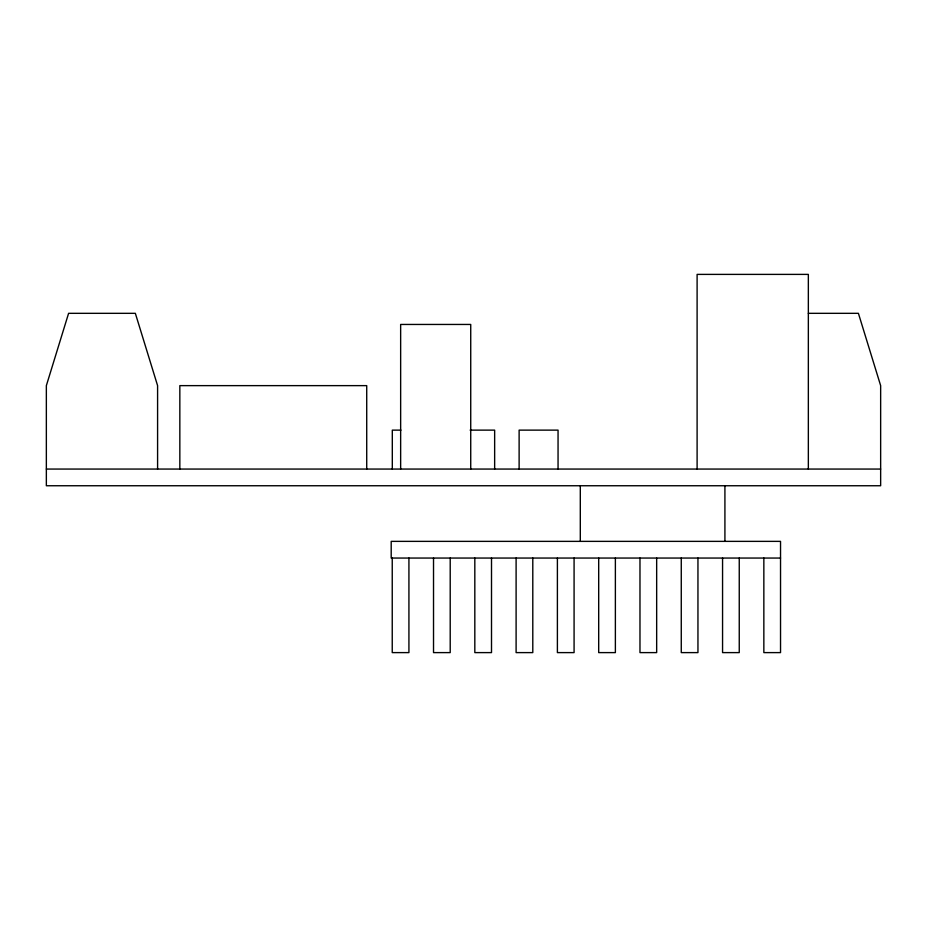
<?xml version="1.0" encoding="UTF-8"?>
<svg xmlns="http://www.w3.org/2000/svg" width="927" height="927" viewBox="0 0 927 927"><rect width="100%" height="100%" fill="white"/><g stroke="black" fill="none" stroke-linecap="round" stroke-linejoin="round"><path stroke-width="1.39" d="M808.344 313.326L858.402 313.326L880.65 385.632L880.65 485.748L46.35 485.748L46.35 385.632L68.598 313.326L135.342 313.326L157.59 385.632L157.59 469.062M400.962 430.128L392.306 430.128L392.306 469.062M470.128 430.128L494.647 430.128L494.647 469.062M46.35 469.062L880.65 469.062M780.534 558.054L391.194 558.054L391.194 541.368L780.534 541.368L780.534 652.608L763.848 652.608L763.848 558.054M808.344 469.062L808.344 274.392L697.104 274.392L697.104 469.062M739.248 558.054L739.248 652.608L722.562 652.608L722.562 558.054M724.914 485.748L724.914 541.368M697.95 558.054L697.95 652.608L681.264 652.608L681.264 558.054M656.664 558.054L656.664 652.608L639.978 652.608L639.978 558.054M615.377 558.054L615.377 652.608L598.691 652.608L598.691 558.054M580.302 485.748L580.302 541.368M574.08 558.054L574.08 652.608L557.394 652.608L557.394 558.054M558.054 469.062L558.054 430.128L519.12 430.128L519.12 469.062M532.793 558.054L532.793 652.608L516.107 652.608L516.107 558.054M491.507 558.054L491.507 652.608L474.821 652.608L474.821 558.054M470.731 469.062L470.731 324.45L400.649 324.45L400.649 469.062M450.209 558.054L450.209 652.608L433.523 652.608L433.523 558.054M408.923 558.054L408.923 652.608L392.237 652.608L392.237 558.054M366.721 469.062L366.721 385.632L179.838 385.632L179.838 469.062"/></g></svg>
